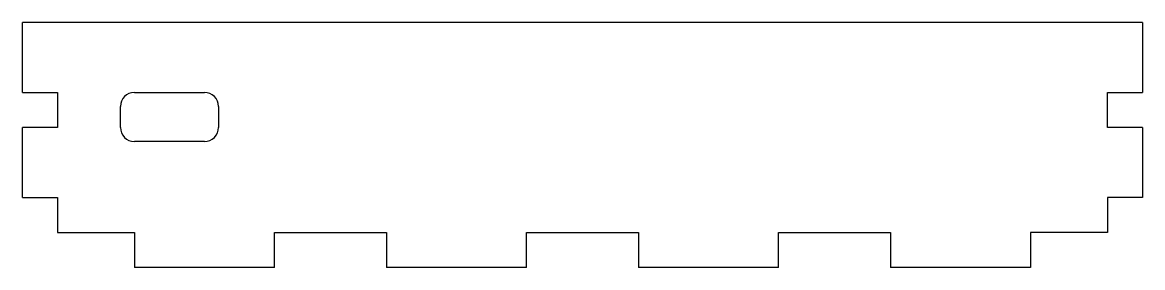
# Model space of a CAD drawing. Extents: x -80 to 80, y 0 to 35.
import ezdxf

# ---------------------------------------------------------------- set-up
doc = ezdxf.new("R2010")
doc.units = 0
doc.layers.add('VISIBLE', color=7, linetype='CONTINUOUS')

msp = doc.modelspace()

# ---------------------------------------------------------------- linework, layer by layer
at = {"layer": 'VISIBLE'}
for p, q in [((80, 35), (-80, 35)), ((-80, 25), (-80, 35)), ((80, 35), (80, 25)), ((-80, 25), (-75, 25)), ((-75, 25), (-75, 20)), ((-64, 25), (-54, 25)), ((75, 20), (75, 25)), ((75, 25), (80, 25)), ((-66, 20), (-66, 23)), ((-52, 23), (-52, 20)), ((-75, 20), (-80, 20)), ((-80, 10), (-80, 20)), ((80, 20), (75, 20)), ((80, 20), (80, 10)), ((-54, 18), (-64, 18)), ((-80, 10), (-75, 10)), ((-75, 10), (-75, 5)), ((75, 10), (75, 5)), ((80, 10), (75, 10)), ((-75, 5), (-64, 5)), ((-64, 5), (-64, 0)), ((-44, 0), (-44, 5)), ((-44, 5), (-28, 5)), ((-28, 5), (-28, 0)), ((-8, 0), (-8, 5)), ((-8, 5), (8, 5)), ((8, 5), (8, 0)), ((28, 0), (28, 5)), ((28, 5), (44, 5)), ((44, 5), (44, 0)), ((64, 5), (64, 0)), ((75, 5), (64, 5)), ((-44, 0), (-64, 0)), ((-8, 0), (-28, 0)), ((28, 0), (8, 0)), ((64, 0), (44, 0))]:
    msp.add_line(p, q, dxfattribs=at)
for centre, start, end in [((-64, 23), 90, 180), ((-54, 23), 0, 90), ((-64, 20), 180, 270), ((-54, 20), 270, 0)]:
    msp.add_arc(centre, 2, start, end, dxfattribs=at)

doc.saveas('drawing.dxf')
